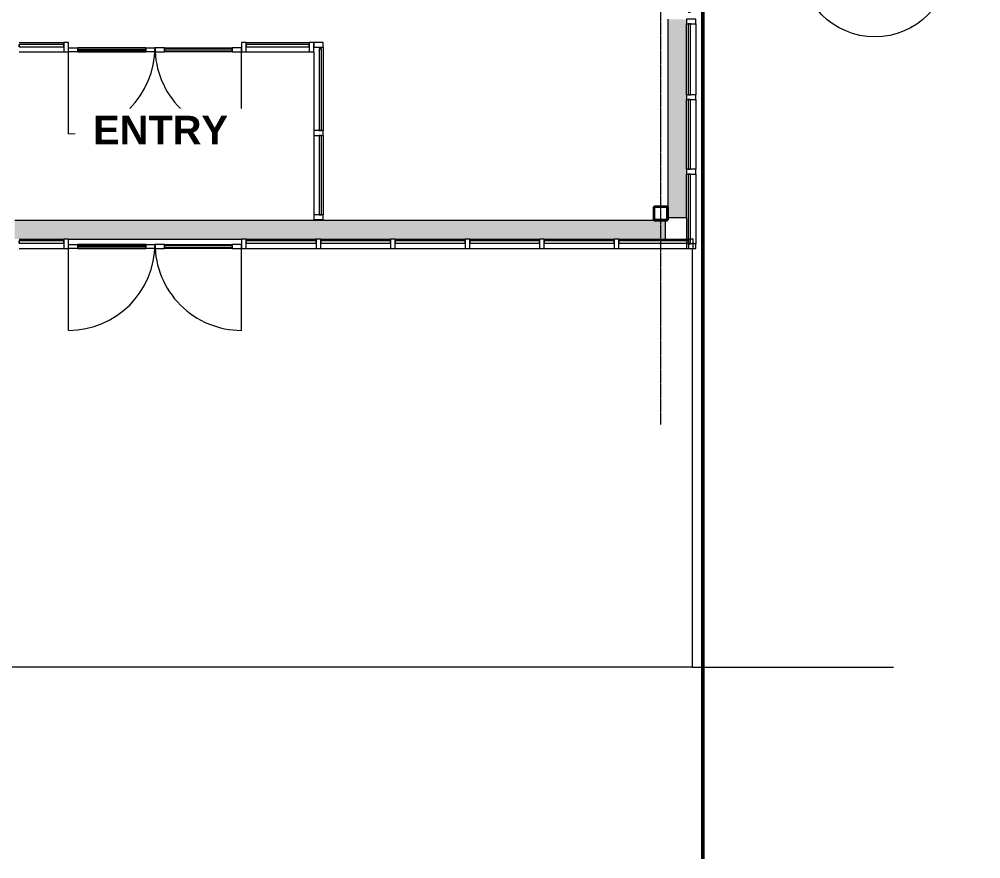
# Model space of a CAD drawing. Header units: inches. Extents: x 21836 to 26424, y -23174 to -20350.
# Drawn here: x 25990.1 to 26401.2, y -23033.9 to -22675.1 of the extents above; entities that cross this region are included whole.
import ezdxf

# ---------------------------------------------------------------- set-up
doc = ezdxf.new("R2010")
doc.units = ezdxf.units.IN
doc.header["$MEASUREMENT"] = 0
doc.linetypes.add('Grid Line 1_2_', pattern=[0.875, 0.5, -0.125, 0.125, -0.125])
doc.linetypes.add('Hidden', pattern=[0.28125, 0.1875, -0.09375])
for name, color, linetype, lineweight in [('A-DETL', 90, 'Continuous', 9), ('A-DOOR', 31, 'Continuous', 13), ('A-GLAZ-CURT', 52, 'Continuous', 9), ('A-GLAZ-CWMG', 51, 'Continuous', 9), ('A-PROP-SBCK', 71, 'Hidden', 50), ('A-WALL-PATT', 111, 'Continuous', 50), ('G-ANNO-SYMB', 111, 'Continuous', 9), ('G-ANNO-TEXT', 231, 'Continuous', 9), ('S-BEAM', 12, 'Continuous', 9), ('S-COLS', 52, 'Continuous', 9), ('S-GRID', 1, 'Continuous', 9)]:
    doc.layers.add(name, color=color, linetype=linetype, lineweight=lineweight)
doc.styles.add('Arial_B', font='arialbd.ttf', dxfattribs={"height": 12.177074})

# ---------------------------------------------------------------- blocks, each defined once
blk = doc.blocks.new('HSS-Hollow Structural Section-Column - HSS6X6X1_4-V12-First Floor Plan')
at = {"layer": 'S-COLS'}
h = blk.add_hatch(dxfattribs=at)
h.set_pattern_fill('FP_9', color=256, style=0, pattern_type=2)
h.set_pattern_definition([(225, (26264.39, -22758.053), (12.6713535, -12.6713535), []), (225, (26264.39, -22777.253), (12.6713535, -12.6713535), [])])
h.paths.add_polyline_path([(2.53, 3), (-2.53, 3), (-2.86, 2.86), (-3, 2.53), (-3, -2.53), (-2.86, -2.86), (-2.53, -3), (2.53, -3), (2.86, -2.86), (3, -2.53), (3, 2.53), (2.86, 2.86)], flags=0)
h.paths.add_polyline_path([(-2.53, 2.77), (2.53, 2.77), (2.7, 2.7), (2.77, 2.53), (2.77, -2.53), (2.7, -2.7), (2.53, -2.77), (-2.53, -2.77), (-2.7, -2.7), (-2.77, -2.53), (-2.77, 2.53), (-2.7, 2.7)], flags=0)
at = {"layer": 'S-COLS', "lineweight": 30}
for p, q in [((-3, 2.53), (-3, -2.53)), ((-2.77, -2.53), (-2.77, 2.53)), ((2.53, 3), (-2.53, 3)), ((-2.53, 2.77), (2.53, 2.77)), ((2.77, 2.53), (2.77, -2.53)), ((3, -2.53), (3, 2.53)), ((2.53, -2.77), (-2.53, -2.77)), ((-2.53, -3), (2.53, -3))]:
    blk.add_line(p, q, dxfattribs=at)
for centre, radius, start, end in [((-2.53, 2.53), 0.466, 90, 180), ((-2.53, 2.53), 0.233, 90, 180), ((2.53, 2.53), 0.466, 360, 90), ((2.53, 2.53), 0.233, 0, 90), ((-2.53, -2.53), 0.466, 180, 270), ((-2.53, -2.53), 0.233, 180, 270), ((2.53, -2.53), 0.466, 270, 360), ((2.53, -2.53), 0.233, 270, 360)]:
    blk.add_arc(centre, radius, start, end, dxfattribs=at)
blk = doc.blocks.new('Girt_C - 8_D-707913-First Floor Plan')
at = {"layer": 'S-BEAM'}
for points in [[(26267.58, -22759.93), (26267.58, -22675.05), (26267.39, -22675.05), (26267.42, -22759.93), (26267.48, -22759.93)], [(26275.2, -22759.93), (26275.2, -22675.05), (26267.58, -22675.05), (26267.58, -22759.93)], [(26275.3, -22759.93), (26275.39, -22759.93), (26275.37, -22675.05), (26275.2, -22675.05), (26275.2, -22759.93)]]:
    blk.add_hatch(color=256, dxfattribs=at).paths.add_polyline_path(points, flags=0)
for p, q in [((26267.39, -22675.05), (26267.39, -22755.52)), ((26275.39, -22707.36), (26275.39, -22677.05)), ((26275.39, -22739.21), (26275.39, -22709.36)), ((26275.39, -22759.93), (26275.39, -22741.21)), ((26267.58, -22759.93), (26267.39, -22759.93)), ((26275.2, -22759.93), (26267.58, -22759.93)), ((26275.39, -22759.93), (26275.2, -22759.93))]:
    blk.add_line(p, q, dxfattribs=at)
blk = doc.blocks.new('Girt_C - 8_D-707918-First Floor Plan')
at = {"layer": 'S-BEAM'}
h = blk.add_hatch(color=256, dxfattribs=at)
h.paths.add_polyline_path([(26266.27, -22761.24), (26266.27, -22761.05), (25988.26, -22761.09), (25988.26, -22761.24), (26260.19, -22761.24)], flags=0)
h.paths.add_polyline_path([(25846.39, -22761.24), (25846.39, -22761.05), (25814.39, -22761.1), (25814.39, -22761.24)], flags=0)
h.paths.add_polyline_path([(24973.89, -22761.24), (24973.89, -22761.05), (24630.89, -22761.08), (24630.89, -22761.24), (24843.31, -22761.24)], flags=0)
h.paths.add_polyline_path([(25046.89, -22761.24), (25046.89, -22761.05), (24978.89, -22761.08), (24978.89, -22761.24), (24981.55, -22761.24)], flags=0)
h = blk.add_hatch(color=256, dxfattribs=at)
h.paths.add_polyline_path([(26225.64, -22768.87), (26266.27, -22768.87), (26266.27, -22761.24), (25988.26, -22761.24), (25988.26, -22768.87), (26087.4, -22768.87)], flags=0)
h.paths.add_polyline_path([(25846.39, -22768.87), (25846.39, -22761.24), (25814.39, -22761.24), (25814.39, -22768.87)], flags=0)
h.paths.add_polyline_path([(25046.89, -22768.87), (25046.89, -22761.24), (24978.89, -22761.24), (24978.89, -22768.87), (24981.55, -22768.87)], flags=0)
h.paths.add_polyline_path([(24973.89, -22768.87), (24973.89, -22761.24), (24630.89, -22761.24), (24630.89, -22768.87), (24843.31, -22768.87)], flags=0)
h = blk.add_hatch(color=256, dxfattribs=at)
h.paths.add_polyline_path([(26212.59, -22769.05), (26266.27, -22769.03), (26266.27, -22768.87), (25988.26, -22768.88), (25988.26, -22769.05), (26182.74, -22769.05)], flags=0)
h.paths.add_polyline_path([(25844.39, -22769.05), (25846.39, -22769.03), (25846.39, -22768.87), (25814.39, -22768.89), (25814.39, -22769.05), (25816.39, -22769.05)], flags=0)
h.paths.add_polyline_path([(24978.89, -22769.05), (25046.89, -22769.01), (25046.89, -22768.87), (24978.89, -22768.87), (24978.89, -22769.05)], flags=0)
h.paths.add_polyline_path([(24973.89, -22769.05), (24973.89, -22768.87), (24630.89, -22768.87), (24630.89, -22769.05), (24843.31, -22769.05)], flags=0)
for p, q in [((26261.86, -22761.05), (25988.26, -22761.05)), ((26266.27, -22761.05), (26266.27, -22761.24)), ((26266.27, -22761.24), (26266.27, -22768.87)), ((25990.14, -22769.05), (26009.2, -22769.05)), ((26011.2, -22769.05), (26085.2, -22769.05)), ((26087.2, -22769.05), (26117.05, -22769.05)), ((26119.05, -22769.05), (26148.9, -22769.05)), ((26150.9, -22769.05), (26180.74, -22769.05)), ((26182.74, -22769.05), (26212.59, -22769.05)), ((26214.59, -22769.05), (26244.43, -22769.05)), ((26246.43, -22769.05), (26266.27, -22769.05)), ((26266.27, -22768.87), (26266.27, -22769.05))]:
    blk.add_line(p, q, dxfattribs=at)
blk = doc.blocks.new('System Panel - Glazed-V17-First Floor Plan')
at = {"layer": 'A-GLAZ-CURT', "lineweight": 13}
for p, q in [((14.92, -0.25), (-14.92, -0.25)), ((-14.92, -0.25), (-14.92, -1.25)), ((-14.92, -1.25), (14.92, -1.25)), ((14.92, -1.25), (14.92, -0.25))]:
    blk.add_line(p, q, dxfattribs=at)
at = {"layer": 'A-GLAZ-CURT'}
for p, q in [((-14.92, -1.25), (-14.92, -0.25)), ((-14.78, -0.25), (-14.92, -0.25)), ((-14.92, -1.25), (-14.78, -1.25)), ((14.92, -0.25), (-14.78, -0.25)), ((-14.78, -1.25), (14.92, -1.25)), ((14.92, -0.25), (14.92, -1.25))]:
    blk.add_line(p, q, dxfattribs=at)
blk = doc.blocks.new('Rectangular Mullion - Rectangular Mullion 1-V18-First Floor Plan')
at = {"layer": 'A-GLAZ-CWMG'}
for p, q in [((26266.27, -22769.05), (26276.14, -22769.05)), ((26276.14, -22769.05), (26276.28, -22769.05)), ((26246.43, -22773.05), (26275.39, -22773.05))]:
    blk.add_line(p, q, dxfattribs=at)
blk = doc.blocks.new('Rectangular Mullion - Rectangular Mullion 1-592303-First Floor Plan')
at = {"layer": 'A-GLAZ-CWMG', "lineweight": 20}
for p, q in [((-1, 2), (1, 2)), ((-1, -2), (-1, 2)), ((1, 2), (1, -2)), ((1, -2), (-1, -2))]:
    blk.add_line(p, q, dxfattribs=at)
blk = doc.blocks.new('System Panel - Glazed-V15-First Floor Plan')
at = {"layer": 'A-GLAZ-CURT', "lineweight": 13}
for p, q in [((14.92, -0.25), (-14.92, -0.25)), ((-14.92, -0.25), (-14.92, -1.25)), ((-14.92, -1.25), (14.92, -1.25)), ((14.92, -1.25), (14.92, -0.25))]:
    blk.add_line(p, q, dxfattribs=at)
at = {"layer": 'A-GLAZ-CURT'}
for p, q in [((-14.92, -1.25), (-14.92, -0.25)), ((14.92, -0.25), (-14.92, -0.25)), ((-14.92, -1.25), (14.92, -1.25)), ((14.92, -0.25), (14.92, -1.25))]:
    blk.add_line(p, q, dxfattribs=at)
blk = doc.blocks.new('Rectangular Mullion - Rectangular Mullion 1-598805-First Floor Plan')
at = {"layer": 'A-GLAZ-CWMG'}
blk.add_line((22061.39, -22709.36), (22061.39, -22739.21), dxfattribs=at)
blk = doc.blocks.new('Rectangular Mullion - Rectangular Mullion 1-598806-First Floor Plan')
at = {"layer": 'A-GLAZ-CWMG'}
blk.add_line((22061.39, -22550.13), (22061.39, -22579.98), dxfattribs=at)
blk = doc.blocks.new('Door_Single_Storefront - one-598744-First Floor Plan')
at = {"layer": 'A-DOOR'}
for p, q in [((-18.5, 37), (-18.5, 0)), ((-14.5, 2), (-18.5, 2)), ((-18.5, 0.25), (-14.5, 0.25)), ((-14.5, 0.25), (-14.5, 2)), ((-14.5, 2), (14.5, 2)), ((14.5, 1.5), (-14.5, 1.5)), ((-14.5, 1.5), (-14.5, 0.75)), ((-14.5, 0.75), (14.5, 0.75)), ((14.5, 0.25), (-14.5, 0.25)), ((18.5, 2), (14.5, 2)), ((14.5, 2), (14.5, 0.25)), ((14.5, 0.75), (14.5, 1.5)), ((14.5, 0.25), (18.5, 0.25)), ((18.5, 0.25), (18.5, 2))]:
    blk.add_line(p, q, dxfattribs=at)
blk.add_arc((-18.5, 0), 37, 360, 90, dxfattribs=at)
blk = doc.blocks.new('Door_Single_Storefront - one-598761-First Floor Plan')
at = {"layer": 'A-DOOR'}
for p, q in [((-18.5, -37), (-18.5, 0)), ((-18.5, -0.25), (-14.5, -0.25)), ((-14.5, -2), (-18.5, -2)), ((-14.5, -0.25), (-14.5, -2)), ((14.5, -0.25), (-14.5, -0.25)), ((-14.5, -1.5), (-14.5, -0.75)), ((-14.5, -0.75), (14.5, -0.75)), ((14.5, -1.5), (-14.5, -1.5)), ((-14.5, -2), (14.5, -2)), ((14.5, -2), (14.5, -0.25)), ((14.5, -0.25), (18.5, -0.25)), ((14.5, -0.75), (14.5, -1.5)), ((18.5, -2), (14.5, -2)), ((18.5, -0.25), (18.5, -2))]:
    blk.add_line(p, q, dxfattribs=at)
blk.add_arc((-18.5, 0), 37, 270, 0, dxfattribs=at)
blk = doc.blocks.new('System Panel - Glazed-608322-First Floor Plan')
at = {"layer": 'A-GLAZ-CURT', "lineweight": 13}
for p, q in [((9.53, -0.25), (-9.53, -0.25)), ((-9.53, -0.25), (-9.53, -1.25)), ((-9.53, -1.25), (9.53, -1.25)), ((9.53, -1.25), (9.53, -0.25))]:
    blk.add_line(p, q, dxfattribs=at)
at = {"layer": 'A-GLAZ-CURT'}
for p, q in [((-9.53, -1.25), (-9.53, -0.25)), ((9.53, -0.25), (-9.53, -0.25)), ((-9.53, -1.25), (9.53, -1.25)), ((9.53, -0.25), (9.53, -1.25))]:
    blk.add_line(p, q, dxfattribs=at)
blk = doc.blocks.new('Rectangular Mullion - Rectangular Mullion 1-601636-First Floor Plan')
at = {"layer": 'A-GLAZ-CWMG'}
blk.add_line((25990.14, -22773.05), (26009.2, -22773.05), dxfattribs=at)
blk = doc.blocks.new('System Panel - Glazed-675674-First Floor Plan')
at = {"layer": 'A-GLAZ-CURT', "lineweight": 13}
for p, q in [((13.47, -0.25), (-13.47, -0.25)), ((-13.47, -0.25), (-13.47, -1.25)), ((-13.47, -1.25), (13.47, -1.25)), ((13.47, -1.25), (13.47, -0.25))]:
    blk.add_line(p, q, dxfattribs=at)
at = {"layer": 'A-GLAZ-CURT'}
for p, q in [((-13.47, -1.25), (-13.47, -0.25)), ((13.47, -0.25), (-13.47, -0.25)), ((-13.47, -1.25), (13.47, -1.25)), ((13.47, -0.25), (13.47, -1.25))]:
    blk.add_line(p, q, dxfattribs=at)
blk = doc.blocks.new('Rectangular Mullion - Rectangular Mullion 1-675673-First Floor Plan')
at = {"layer": 'A-GLAZ-CWMG'}
for p, q in [((26087.2, -22685.05), (26114.14, -22685.05)), ((26087.2, -22689.05), (26114.14, -22689.05))]:
    blk.add_line(p, q, dxfattribs=at)
blk = doc.blocks.new('System Panel - Glazed-V32-First Floor Plan')
at = {"layer": 'A-GLAZ-CURT', "lineweight": 13}
for p, q in [((9.53, -0.25), (-9.53, -0.25)), ((-9.53, -0.25), (-9.53, -1.25)), ((-9.53, -1.25), (9.53, -1.25)), ((9.53, -1.25), (9.53, -0.25))]:
    blk.add_line(p, q, dxfattribs=at)
at = {"layer": 'A-GLAZ-CURT'}
for p, q in [((-9.53, -1.25), (-9.53, -0.25)), ((9.53, -0.25), (-9.53, -0.25)), ((-9.53, -1.25), (9.53, -1.25)), ((9.53, -0.25), (9.53, -1.25))]:
    blk.add_line(p, q, dxfattribs=at)
blk = doc.blocks.new('Rectangular Mullion - Rectangular Mullion 1-V33-First Floor Plan')
at = {"layer": 'A-GLAZ-CWMG'}
for p, q in [((25990.14, -22685.05), (26009.2, -22685.05)), ((25990.14, -22689.05), (26009.2, -22689.05))]:
    blk.add_line(p, q, dxfattribs=at)
blk = doc.blocks.new('Rectangular Mullion - Rectangular Mullion 1-594432-First Floor Plan')
at = {"layer": 'A-GLAZ-CWMG', "lineweight": 20}
for p, q in [((0, 2), (-2, 2)), ((-2, 2), (-2, -2)), ((0, -2), (0, 2)), ((-2, -2), (0, -2))]:
    blk.add_line(p, q, dxfattribs=at)
blk = doc.blocks.new('System Panel - Glazed-675465-First Floor Plan')
at = {"layer": 'A-GLAZ-CURT', "lineweight": 13}
for p, q in [((17, -0.25), (-17, -0.25)), ((-17, -0.25), (-17, -1.25)), ((-17, -1.25), (17, -1.25)), ((17, -1.25), (17, -0.25))]:
    blk.add_line(p, q, dxfattribs=at)
at = {"layer": 'A-GLAZ-CURT'}
for p, q in [((-17, -1.25), (-17, -0.25)), ((17, -0.25), (-17, -0.25)), ((-17, -1.25), (17, -1.25)), ((17, -0.25), (17, -1.25))]:
    blk.add_line(p, q, dxfattribs=at)
blk = doc.blocks.new('System Panel - Glazed-V36-First Floor Plan')
at = {"layer": 'A-GLAZ-CURT', "lineweight": 13}
for p, q in [((17.5, -0.25), (-17.5, -0.25)), ((-17.5, -0.25), (-17.5, -1.25)), ((-17.5, -1.25), (17.5, -1.25)), ((17.5, -1.25), (17.5, -0.25))]:
    blk.add_line(p, q, dxfattribs=at)
at = {"layer": 'A-GLAZ-CURT'}
for p, q in [((-17.5, -1.25), (-17.5, -0.25)), ((17.5, -0.25), (-17.5, -0.25)), ((-17.5, -1.25), (17.5, -1.25)), ((17.5, -0.25), (17.5, -1.25))]:
    blk.add_line(p, q, dxfattribs=at)
blk = doc.blocks.new('Rectangular Mullion - Rectangular Mullion 1-V34-First Floor Plan')
at = {"layer": 'A-GLAZ-CWMG'}
for p, q in [((25986.14, -22724.68), (25986.14, -22758.68)), ((25990.14, -22724.68), (25990.14, -22758.68))]:
    blk.add_line(p, q, dxfattribs=at)
blk = doc.blocks.new('Rectangular Mullion - Rectangular Mullion 1-V37-First Floor Plan')
at = {"layer": 'A-GLAZ-CWMG'}
for p, q in [((26116.14, -22689.05), (26116.14, -22722.68)), ((26120.14, -22687.05), (26120.14, -22722.68))]:
    blk.add_line(p, q, dxfattribs=at)
blk = doc.blocks.new('Rectangular Mullion - Rectangular Mullion 1-675467-First Floor Plan')
at = {"layer": 'A-GLAZ-CWMG', "lineweight": 20}
for p, q in [((-2, 2), (0, 2)), ((-2, -2), (-2, 2)), ((0, 2), (0, -2)), ((0, -2), (-2, -2))]:
    blk.add_line(p, q, dxfattribs=at)
blk = doc.blocks.new('Rectangular Mullion - Rectangular Mullion 1-675468-First Floor Plan')
at = {"layer": 'A-GLAZ-CWMG', "lineweight": 20}
for p, q in [((0, 2), (-2, 2)), ((-2, 2), (-2, -2)), ((0, -2), (0, 2)), ((-2, -2), (0, -2))]:
    blk.add_line(p, q, dxfattribs=at)
blk = doc.blocks.new('Rectangular Mullion - Rectangular Mullion 1-675464-First Floor Plan')
at = {"layer": 'A-GLAZ-CWMG', "lineweight": 20}
for p, q in [((-1, 2), (1, 2)), ((-1, -2), (-1, 2)), ((1, 2), (1, -2)), ((1, -2), (-1, -2))]:
    blk.add_line(p, q, dxfattribs=at)
blk = doc.blocks.new('Rectangular Mullion - Rectangular Mullion 1-677392-First Floor Plan')
at = {"layer": 'A-GLAZ-CWMG', "lineweight": 20}
for p, q in [((-2, 2), (0, 2)), ((-2, -2), (-2, 2)), ((0, 2), (0, -2)), ((0, -2), (-2, -2))]:
    blk.add_line(p, q, dxfattribs=at)
blk = doc.blocks.new('System Panel - Glazed-677162-First Floor Plan')
at = {"layer": 'A-GLAZ-CURT', "lineweight": 13}
for p, q in [((14.92, 1.25), (-14.92, 1.25)), ((-14.92, 1.25), (-14.92, 0.25)), ((-14.92, 0.25), (14.92, 0.25)), ((14.92, 0.25), (14.92, 1.25))]:
    blk.add_line(p, q, dxfattribs=at)
at = {"layer": 'A-GLAZ-CURT'}
for p, q in [((-14.92, 1.11), (-14.92, 1.25)), ((-14.67, 1.25), (-14.92, 1.25)), ((-13.67, 1.25), (-14.67, 1.25)), ((14.92, 1.25), (-13.67, 1.25)), ((-12.92, 0.25), (14.92, 0.25)), ((14.92, 1.25), (14.92, 0.25))]:
    blk.add_line(p, q, dxfattribs=at)
blk = doc.blocks.new('Rectangular Mullion - Rectangular Mullion 1-677146-First Floor Plan')
at = {"layer": 'A-GLAZ-CWMG'}
for p, q in [((26279.39, -22741.21), (26279.39, -22771.05)), ((26275.39, -22759.93), (26275.39, -22769.8)), ((26275.39, -22769.8), (26275.39, -22770.8)), ((26275.39, -22770.8), (26275.39, -22771.05))]:
    blk.add_line(p, q, dxfattribs=at)
blk = doc.blocks.new('Rectangular Mullion - Rectangular Mullion 1-677147-First Floor Plan')
at = {"layer": 'A-GLAZ-CWMG', "lineweight": 20}
for p, q in [((-1, 2), (1, 2)), ((-1, -2), (-1, 2)), ((1, 2), (1, -2)), ((1, -2), (-1, -2))]:
    blk.add_line(p, q, dxfattribs=at)
blk = doc.blocks.new('System Panel - Glazed-V38-First Floor Plan')
at = {"layer": 'A-GLAZ-CURT', "lineweight": 13}
for p, q in [((14.92, 1.25), (-14.92, 1.25)), ((-14.92, 1.25), (-14.92, 0.25)), ((-14.92, 0.25), (14.92, 0.25)), ((14.92, 0.25), (14.92, 1.25))]:
    blk.add_line(p, q, dxfattribs=at)
at = {"layer": 'A-GLAZ-CURT'}
for p, q in [((-14.92, 0.25), (-14.92, 1.25)), ((14.92, 1.25), (-14.92, 1.25)), ((-14.92, 0.25), (14.92, 0.25)), ((14.92, 1.25), (14.92, 0.25))]:
    blk.add_line(p, q, dxfattribs=at)
blk = doc.blocks.new('Rectangular Mullion - Rectangular Mullion 1-V39-First Floor Plan')
at = {"layer": 'A-GLAZ-CWMG'}
blk.add_line((26279.39, -22709.36), (26279.39, -22739.21), dxfattribs=at)
blk = doc.blocks.new('System Panel - Glazed-677421-First Floor Plan')
at = {"layer": 'A-GLAZ-CURT', "lineweight": 13}
for p, q in [((15.15, 1.25), (-15.15, 1.25)), ((-15.15, 1.25), (-15.15, 0.25)), ((-15.15, 0.25), (15.15, 0.25)), ((15.15, 0.25), (15.15, 1.25))]:
    blk.add_line(p, q, dxfattribs=at)
at = {"layer": 'A-GLAZ-CURT'}
for p, q in [((-15.15, 0.25), (-15.15, 1.25)), ((15.15, 1.25), (-15.15, 1.25)), ((-15.15, 0.25), (15.15, 0.25)), ((15.15, 1.25), (15.15, 0.25))]:
    blk.add_line(p, q, dxfattribs=at)
blk = doc.blocks.new('Rectangular Mullion - Rectangular Mullion 1-677419-First Floor Plan')
at = {"layer": 'A-GLAZ-CWMG'}
blk.add_line((26279.39, -22677.05), (26279.39, -22707.36), dxfattribs=at)
blk = doc.blocks.new('Section - Section Head - Filled-1526-First Floor Plan')
at = {"layer": 'G-ANNO-SYMB'}
h = blk.add_hatch(color=256, dxfattribs=at)
edge = h.paths.add_edge_path(flags=0)
edge.add_line((-0.4268, 0.1768), (-0.25, 0.3536))
edge.add_line((-0.25, 0.3536), (-0.25, 0.25))
edge.add_arc((-0.25, 0), 0.25, 90, 135)
h = blk.add_hatch(color=256, dxfattribs=at)
edge = h.paths.add_edge_path(flags=0)
edge.add_arc((-0.25, 0), 0.25, 45, 90)
edge.add_line((-0.25, 0.25), (-0.25, 0.3536))
edge.add_line((-0.25, 0.3536), (-0.0732, 0.1768))
h = blk.add_hatch(color=256, dxfattribs=at)
edge = h.paths.add_edge_path(flags=0)
edge.add_arc((-0.25, 0), 0.2503, 137.9216, 180)
edge.add_line((-0.5003, 0), (-0.6036, 0))
edge.add_line((-0.6036, 0), (-0.4358, 0.1678))
h = blk.add_hatch(color=256, dxfattribs=at)
edge = h.paths.add_edge_path(flags=0)
edge.add_line((-0.0642, 0.1678), (0.1036, 0))
edge.add_line((0.1036, 0), (0.0003, 0))
edge.add_arc((-0.25, 0), 0.2503, 0, 42.0784)
for p, q in [((-0.25, 0.3536), (-0.6036, 0)), ((-0.25, 0.3536), (-0.4268, 0.1768)), ((-0.25, 0.3536), (0.1036, 0)), ((-0.25, 0.25), (-0.25, 0.3536)), ((-0.0732, 0.1768), (-0.25, 0.3536)), ((-0.25, 0.3536), (-0.25, 0.25)), ((-0.4358, 0.1678), (-0.6036, 0)), ((0.1036, 0), (-0.0642, 0.1678)), ((-0.6036, 0), (-0.5003, 0)), ((0.0003, 0), (0.1036, 0)), ((-0.5, 0), (-0.6036, 0)), ((0, 0), (0.1036, 0))]:
    blk.add_line(p, q, dxfattribs=at)
for radius, start, end in [(0.25, 360, 180), (0.25, 90, 135), (0.25, 45, 90), (0.2503, 137.9216, 180), (0.2503, 0, 42.0784), (0.25, 180, 360)]:
    blk.add_arc((-0.25, 0), radius, start, end, dxfattribs=at)

msp = doc.modelspace()

# ---------------------------------------------------------------- hatches: boundary and pattern name
at = {"layer": 'A-WALL-PATT', "lineweight": 9}
h = msp.add_hatch(dxfattribs=at)
h.set_pattern_fill('FP_10', color=256, style=0, pattern_type=2)
h.set_pattern_definition([(0, (0, 0), (0, 16), []), (90, (0, 0), (-16, 1e-15), [])])
h.paths.add_polyline_path([(26276.14, -22675.05), (26277.14, -22675.05), (26277.14, -22337.3), (26276.14, -22337.3), (26276.14, -22646.57)], flags=0)

# ---------------------------------------------------------------- linework, layer by layer
at = {"layer": 'A-DETL'}
for p, q in [((26277.87, -22773.05), (26277.87, -22952.07)), ((26277.87, -22952.07), (21940.44, -22952.07)), ((26277.87, -22952.07), (26363.87, -22952.07))]:
    msp.add_line(p, q, dxfattribs=at)
at = {"layer": 'A-PROP-SBCK'}
msp.add_line((26282.39, -20554.99), (26282.39, -23033.9), dxfattribs=at)
at = {"layer": 'S-GRID', "linetype": 'Grid Line 1_2_'}
msp.add_line((26264.39, -22848.21), (26264.39, -20426.1), dxfattribs=at)

# ---------------------------------------------------------------- block references
at = {"layer": 'A-DOOR'}
for p in [(26029.7, -22687.05), (26029.7, -22771.05)]:
    msp.add_blockref('Door_Single_Storefront - one-598761-First Floor Plan', p, dxfattribs=at)
at = {"layer": 'A-DOOR', "rotation": 180}
for p in [(26066.7, -22687.05), (26066.7, -22771.05)]:
    msp.add_blockref('Door_Single_Storefront - one-598744-First Floor Plan', p, dxfattribs=at)
at = {"layer": 'A-GLAZ-CURT'}
for name, p, rotation in [('System Panel - Glazed-677421-First Floor Plan', (26277.39, -22692.21), 89.99999999998265), ('System Panel - Glazed-V32-First Floor Plan', (25999.67, -22687.05), 180), ('System Panel - Glazed-675674-First Floor Plan', (26100.67, -22687.05), 180), ('System Panel - Glazed-V36-First Floor Plan', (26118.14, -22705.18), 90), ('System Panel - Glazed-V38-First Floor Plan', (26277.39, -22724.28), 89.99999999998265), ('System Panel - Glazed-675465-First Floor Plan', (26118.14, -22741.68), 90), ('System Panel - Glazed-677162-First Floor Plan', (26277.39, -22756.13), 89.99999999998265), ('System Panel - Glazed-608322-First Floor Plan', (25999.67, -22771.05), 180), ('System Panel - Glazed-V15-First Floor Plan', (26102.13, -22771.05), 180), ('System Panel - Glazed-V15-First Floor Plan', (26133.97, -22771.05), 180), ('System Panel - Glazed-V15-First Floor Plan', (26165.82, -22771.05), 180), ('System Panel - Glazed-V15-First Floor Plan', (26197.67, -22771.05), 180), ('System Panel - Glazed-V15-First Floor Plan', (26229.51, -22771.05), 180), ('System Panel - Glazed-V17-First Floor Plan', (26261.36, -22771.05), 180)]:
    msp.add_blockref(name, p, dxfattribs=dict(at, rotation=rotation))
at = {"layer": 'A-GLAZ-CWMG', "extrusion": (0, 0, -1)}
for name, p, rotation in [('Rectangular Mullion - Rectangular Mullion 1-677392-First Floor Plan', (-26277.39, -22675.05), 90.00000000001737), ('Rectangular Mullion - Rectangular Mullion 1-675467-First Floor Plan', (-26118.14, -22685.05), 90), ('Rectangular Mullion - Rectangular Mullion 1-677147-First Floor Plan', (-26277.39, -22708.36), 90.00000000001737), ('Rectangular Mullion - Rectangular Mullion 1-675464-First Floor Plan', (-26118.14, -22723.68), 90), ('Rectangular Mullion - Rectangular Mullion 1-677147-First Floor Plan', (-26277.39, -22740.21), 90.00000000001737), ('Rectangular Mullion - Rectangular Mullion 1-677147-First Floor Plan', (-26277.39, -22772.05), 90.00000000001737)]:
    msp.add_blockref(name, p, dxfattribs=dict(at, rotation=rotation))
at = {"layer": 'A-GLAZ-CWMG'}
for name, p in [('Rectangular Mullion - Rectangular Mullion 1-677419-First Floor Plan', (0, 0)), ('Rectangular Mullion - Rectangular Mullion 1-V33-First Floor Plan', (0, 0)), ('Rectangular Mullion - Rectangular Mullion 1-675673-First Floor Plan', (0, 0)), ('Rectangular Mullion - Rectangular Mullion 1-594432-First Floor Plan', (26116.14, -22687.05)), ('Rectangular Mullion - Rectangular Mullion 1-V37-First Floor Plan', (0, 0)), ('Rectangular Mullion - Rectangular Mullion 1-V39-First Floor Plan', (0, 0)), ('Rectangular Mullion - Rectangular Mullion 1-V34-First Floor Plan', (130, 0)), ('Rectangular Mullion - Rectangular Mullion 1-677146-First Floor Plan', (0, 0)), ('Rectangular Mullion - Rectangular Mullion 1-V18-First Floor Plan', (0, 0)), ('Rectangular Mullion - Rectangular Mullion 1-601636-First Floor Plan', (0, 0))]:
    msp.add_blockref(name, p, dxfattribs=at)
at = {"layer": 'A-GLAZ-CWMG', "extrusion": (0, 0, -1)}
for p in [(-26010.2, -22687.05), (-26086.2, -22687.05), (-26010.2, -22771.05), (-26086.2, -22771.05), (-26118.05, -22771.05), (-26149.9, -22771.05), (-26181.74, -22771.05), (-26213.59, -22771.05), (-26245.43, -22771.05), (-26277.28, -22771.05)]:
    msp.add_blockref('Rectangular Mullion - Rectangular Mullion 1-592303-First Floor Plan', p, dxfattribs=at)
at = {"layer": 'A-GLAZ-CWMG'}
for name, p, rotation in [('Rectangular Mullion - Rectangular Mullion 1-675468-First Floor Plan', (26118.14, -22760.68), 270), ('Rectangular Mullion - Rectangular Mullion 1-598806-First Floor Plan', (3537.07, -44834.44), 90), ('Rectangular Mullion - Rectangular Mullion 1-598805-First Floor Plan', (3409.69, -44834.44), 90), ('Rectangular Mullion - Rectangular Mullion 1-598805-First Floor Plan', (3441.54, -44834.44), 90), ('Rectangular Mullion - Rectangular Mullion 1-598805-First Floor Plan', (3473.38, -44834.44), 90), ('Rectangular Mullion - Rectangular Mullion 1-598805-First Floor Plan', (3505.23, -44834.44), 90)]:
    msp.add_blockref(name, p, dxfattribs=dict(at, rotation=rotation))
at = {"layer": 'G-ANNO-SYMB', "extrusion": (0, 0, -1), "xscale": 127.9999999999999, "yscale": 127.9999999999999, "zscale": 127.9999999999999}
msp.add_blockref('Section - Section Head - Filled-1526-First Floor Plan', (-26323.94, -22650.59), dxfattribs=at)
at = {"layer": 'S-BEAM'}
for name in ['Girt_C - 8_D-707913-First Floor Plan', 'Girt_C - 8_D-707918-First Floor Plan']:
    msp.add_blockref(name, (0, 0), dxfattribs=at)
at = {"layer": 'S-COLS', "rotation": 180}
msp.add_blockref('HSS-Hollow Structural Section-Column - HSS6X6X1_4-V12-First Floor Plan', (26264.39, -22758.05), dxfattribs=at)

# ---------------------------------------------------------------- next in the draw order: texts
at = {"layer": 'G-ANNO-TEXT', "color": 7, "insert": (26050.57, -22716.32), "char_height": 12.177, "width": 66.816, "attachment_point": 2, "line_spacing_factor": 0.938532, "style": 'Arial_B', "bg_fill": 3, "box_fill_scale": 1.25, "bg_fill_color": 0, "bg_fill_transparency": 0}
msp.add_mtext('ENTRY', dxfattribs=at)

doc.saveas('drawing.dxf')
